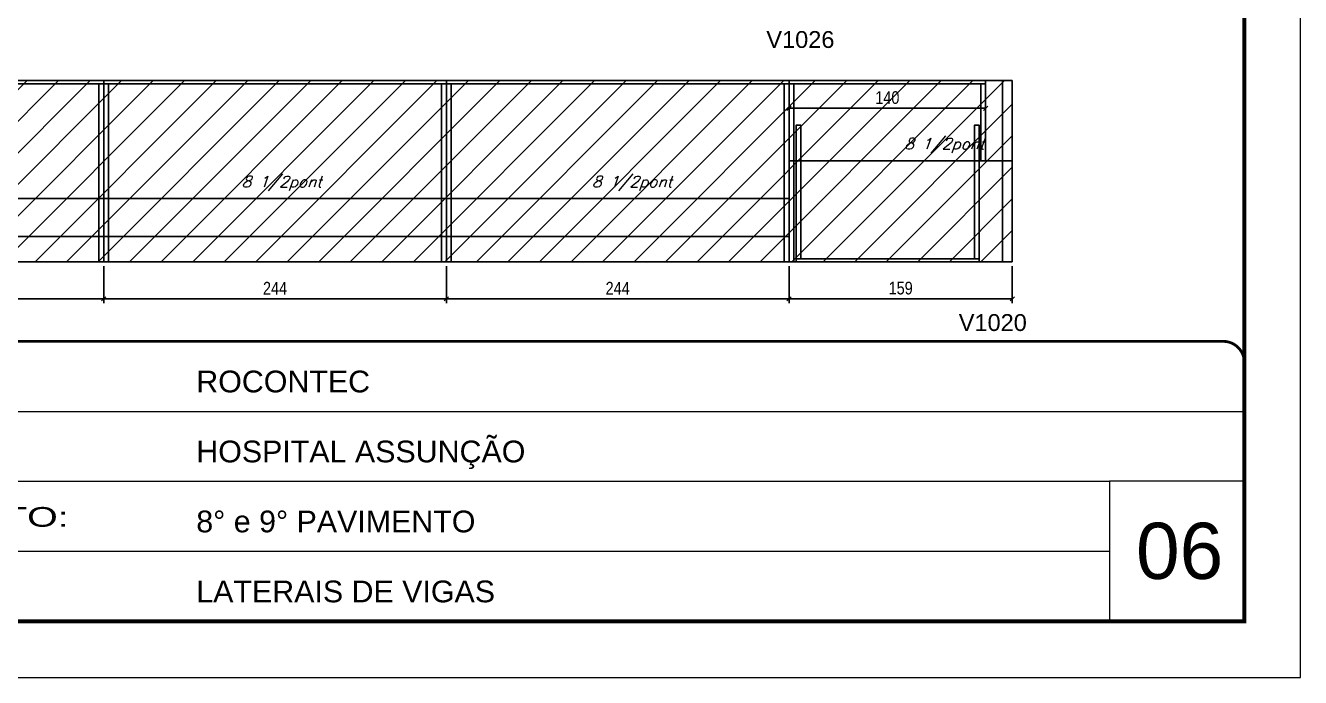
# Model space of a CAD drawing. Extents: x -20960 to -5926, y -2106 to 21915.
# Drawn here: x -10031 to -9123, y 19717 to 20181 of the extents above; entities that cross this region are included whole.
import ezdxf

# ---------------------------------------------------------------- set-up
doc = ezdxf.new("R2010")
doc.units = 0
doc.linetypes.add('CONTINUO', pattern=[0])
doc.linetypes.add('DASHED', pattern=[0.75, 0.5, -0.25])
for name, color, linetype in [('5', 5, 'Continuous'), ('COTA', 241, 'Continuous'), ('Painéis', 200, 'Continuous'), ('Reaproveitamento', 251, 'Continuous'), ('SARR_2.2x7', 40, 'Continuous'), ('SARR_3.5x7', 81, 'Continuous'), ('texto', 7, 'Continuous')]:
    doc.layers.add(name, color=color, linetype=linetype)
for name, color, linetype, lineweight in [('CARIMBO', 255, 'Continuous', 9), ('Folhas', 255, 'Continuous', 9), ('SARRAFO DE PRESSAO', 251, 'DASHED', 9)]:
    doc.layers.add(name, color=color, linetype=linetype, lineweight=lineweight)
doc.styles.add('ARIAL', font='arial.ttf')
doc.styles.add('COTA TECNICA-50', font='techl___.ttf', dxfattribs={"height": 9})
doc.styles.add('Romans', font='romans.shx')
doc.styles.get("Standard").update_dxf_attribs({"font": 'arial.ttf'})
doc.styles.add('Tecnologia', font='')
doc.styles.get('Tecnologia').set_extended_font_data('Forgotten Futurist')
doc.dimstyles.new('COTA PAINEL-50', dxfattribs={"dimtxt": 9, "dimasz": 3, "dimexe": 3, "dimexo": 3, "dimgap": 3, "dimtad": 1, "dimdec": 1, "dimzin": 12, "dimdsep": 46, "dimtxsty": 'COTA TECNICA-50', "dimblk1": 'OBLIQUE', "dimblk2": 'OBLIQUE', "dimsah": 1, "dimcen": 0.9, "dimclrd": 4, "dimclre": 4, "dimclrt": 240, "dimadec": 1, "dimazin": 3, "dimtfac": 1, "dimtdec": 1, "dimtmove": 0, "dimatfit": 3, "dimfxl": 1, "dimtolj": 1, "dimtzin": 12, "dimarcsym": 0})

# ---------------------------------------------------------------- blocks, each defined once
blk = doc.blocks.new('9999999999')
at = {"color": 30, "linetype": 'CONTINUO'}
for p, q in [((98564.56, 34379.64), (99583.98, 34379.64)), ((98564.56, 34329.83), (99487.98, 34329.83)), ((99583.98, 34329.83), (99487.98, 34329.83)), ((99487.98, 34329.83), (99487.98, 34230.21)), ((98564.56, 34280.02), (99487.98, 34280.02))]:
    blk.add_line(p, q, dxfattribs=at)
at = {"color": 30, "linetype": 'CONTINUO', "const_width": 2}
blk.add_lwpolyline([(99583.98, 34230.21), (99583.98, 34414.45, 0.414214), (99568.98, 34429.45), (98228.98, 34429.45, 0.414214), (98213.98, 34414.45), (98213.98, 34245.21, 0.414214), (98228.98, 34230.21), (99583.98, 34230.21)], format="xyb", dxfattribs=at)
at = {"layer": 'Folhas'}
blk.add_lwpolyline([(98138.98, 34190.21), (99623.98, 34190.21), (99623.98, 35240.21), (98138.98, 35240.21)], close=True, dxfattribs=at)
at = {"layer": 'Folhas', "color": 30, "const_width": 3}
blk.add_lwpolyline([(98213.98, 34230.21), (99583.98, 34230.21), (99583.98, 35200.21), (98213.98, 35200.21)], close=True, dxfattribs=at)
at = {"color": 7, "linetype": 'Continuous', "ltscale": 5, "style": 'ARIAL'}
for s, height, p in [('ROCONTEC', 15.483, (98837.68, 34393.13)), ('HOSPITAL ASSUNÇÃO', 15.4829, (98837.68, 34343.32)), ('8° e 9° PAVIMENTO', 15.4829, (98837.68, 34293.51)), ('LATERAIS DE VIGAS', 15.4829, (98837.68, 34243.7))]:
    blk.add_text(s, height=height, dxfattribs=at).set_placement(p)
at = {"layer": 'Folhas', "color": 7, "style": 'Tecnologia', "width": 1.5}
blk.add_text('PAVIMENTO:', height=14, dxfattribs=at).set_placement((98573.65, 34297.5))
blk = doc.blocks.new('_Oblique')
at = {"color": 0, "linetype": 'ByBlock', "lineweight": -2}
blk.add_line((-0.5, -0.5), (0.5, 0.5), dxfattribs=at)
blk = doc.blocks.new('*D6399')
at = {"layer": 'COTA', "color": 4, "lineweight": -2, "transparency": 16777216}
for p, q in [((-9487.72, 20009.64), (-9487.72, 19983.3)), ((-9328.72, 20009.64), (-9328.72, 19983.3)), ((-9328.72, 19986.3), (-9487.72, 19986.3))]:
    blk.add_line(p, q, dxfattribs=at)
at = {"layer": 'Defpoints', "color": 0, "transparency": 16777216}
for p in [(-9487.72, 20012.64), (-9328.72, 20012.64), (-9487.72, 19986.3)]:
    blk.add_point(p, dxfattribs=at)
at = {"layer": 'COTA', "color": 4, "lineweight": -2, "transparency": 16777216, "xscale": 3, "yscale": 3, "zscale": 3, "rotation": 180}
blk.add_blockref('_Oblique', (-9487.72, 19986.3), dxfattribs=at)
at = {"layer": 'COTA', "color": 4, "lineweight": -2, "transparency": 16777216, "xscale": 3, "yscale": 3, "zscale": 3}
blk.add_blockref('_Oblique', (-9328.72, 19986.3), dxfattribs=at)
at = {"layer": 'COTA', "color": 240, "transparency": 16777216, "insert": (-9408.22, 19993.93), "char_height": 9, "attachment_point": 5, "style": 'COTA TECNICA-50'}
blk.add_mtext('\\A1;159', dxfattribs=at)
blk = doc.blocks.new('*D6401')
at = {"layer": 'COTA', "color": 4, "lineweight": -2, "transparency": 16777216}
for p, q in [((-9731.72, 20009.64), (-9731.72, 19983.3)), ((-9487.72, 20009.64), (-9487.72, 19983.3)), ((-9487.72, 19986.3), (-9731.72, 19986.3))]:
    blk.add_line(p, q, dxfattribs=at)
at = {"layer": 'Defpoints', "color": 0, "transparency": 16777216}
for p in [(-9731.72, 20012.64), (-9487.72, 20012.64), (-9731.72, 19986.3)]:
    blk.add_point(p, dxfattribs=at)
at = {"layer": 'COTA', "color": 4, "lineweight": -2, "transparency": 16777216, "xscale": 3, "yscale": 3, "zscale": 3, "rotation": 180}
blk.add_blockref('_Oblique', (-9731.72, 19986.3), dxfattribs=at)
at = {"layer": 'COTA', "color": 4, "lineweight": -2, "transparency": 16777216, "xscale": 3, "yscale": 3, "zscale": 3}
blk.add_blockref('_Oblique', (-9487.72, 19986.3), dxfattribs=at)
at = {"layer": 'COTA', "color": 240, "transparency": 16777216, "insert": (-9609.72, 19993.87), "char_height": 9, "attachment_point": 5, "style": 'COTA TECNICA-50'}
blk.add_mtext('\\A1;244', dxfattribs=at)
blk = doc.blocks.new('*D6402')
at = {"layer": 'COTA', "color": 4, "lineweight": -2, "transparency": 16777216}
for p, q in [((-9975.72, 20009.64), (-9975.72, 19983.3)), ((-9731.72, 20009.64), (-9731.72, 19983.3)), ((-9731.72, 19986.3), (-9975.72, 19986.3))]:
    blk.add_line(p, q, dxfattribs=at)
at = {"layer": 'Defpoints', "color": 0, "transparency": 16777216}
for p in [(-9975.72, 20012.64), (-9731.72, 20012.64), (-9975.72, 19986.3)]:
    blk.add_point(p, dxfattribs=at)
at = {"layer": 'COTA', "color": 4, "lineweight": -2, "transparency": 16777216, "xscale": 3, "yscale": 3, "zscale": 3, "rotation": 180}
blk.add_blockref('_Oblique', (-9975.72, 19986.3), dxfattribs=at)
at = {"layer": 'COTA', "color": 4, "lineweight": -2, "transparency": 16777216, "xscale": 3, "yscale": 3, "zscale": 3}
blk.add_blockref('_Oblique', (-9731.72, 19986.3), dxfattribs=at)
at = {"layer": 'COTA', "color": 240, "transparency": 16777216, "insert": (-9853.72, 19993.87), "char_height": 9, "attachment_point": 5, "style": 'COTA TECNICA-50'}
blk.add_mtext('\\A1;244', dxfattribs=at)
blk = doc.blocks.new('*D6403')
at = {"layer": 'COTA', "color": 4, "lineweight": -2, "transparency": 16777216}
for p, q in [((-10219.72, 20009.64), (-10219.72, 19983.3)), ((-9975.72, 20009.64), (-9975.72, 19983.3)), ((-9975.72, 19986.3), (-10219.72, 19986.3))]:
    blk.add_line(p, q, dxfattribs=at)
at = {"layer": 'Defpoints', "color": 0, "transparency": 16777216}
for p in [(-10219.72, 20012.64), (-9975.72, 20012.64), (-10219.72, 19986.3)]:
    blk.add_point(p, dxfattribs=at)
at = {"layer": 'COTA', "color": 4, "lineweight": -2, "transparency": 16777216, "xscale": 3, "yscale": 3, "zscale": 3, "rotation": 180}
blk.add_blockref('_Oblique', (-10219.72, 19986.3), dxfattribs=at)
at = {"layer": 'COTA', "color": 4, "lineweight": -2, "transparency": 16777216, "xscale": 3, "yscale": 3, "zscale": 3}
blk.add_blockref('_Oblique', (-9975.72, 19986.3), dxfattribs=at)
at = {"layer": 'COTA', "color": 240, "transparency": 16777216, "insert": (-10097.72, 19993.87), "char_height": 9, "attachment_point": 5, "style": 'COTA TECNICA-50'}
blk.add_mtext('\\A1;244', dxfattribs=at)
blk = doc.blocks.new('*D6406')
at = {"layer": 'COTA', "color": 4, "lineweight": -2, "transparency": 16777216}
for p, q in [((-9487.72, 20138.64), (-9487.72, 20118.92)), ((-9347.72, 20138.64), (-9347.72, 20118.92)), ((-9487.72, 20121.92), (-9347.72, 20121.92))]:
    blk.add_line(p, q, dxfattribs=at)
at = {"layer": 'Defpoints', "color": 0, "transparency": 16777216}
for p in [(-9487.72, 20141.64), (-9347.72, 20141.64), (-9347.72, 20121.92)]:
    blk.add_point(p, dxfattribs=at)
at = {"layer": 'COTA', "color": 4, "lineweight": -2, "transparency": 16777216, "xscale": 3, "yscale": 3, "zscale": 3, "rotation": 180}
blk.add_blockref('_Oblique', (-9487.72, 20121.92), dxfattribs=at)
at = {"layer": 'COTA', "color": 4, "lineweight": -2, "transparency": 16777216, "xscale": 3, "yscale": 3, "zscale": 3}
blk.add_blockref('_Oblique', (-9347.72, 20121.92), dxfattribs=at)
at = {"layer": 'COTA', "color": 240, "transparency": 16777216, "insert": (-9417.72, 20129.51), "char_height": 9, "attachment_point": 5, "style": 'COTA TECNICA-50'}
blk.add_mtext('\\A1;140', dxfattribs=at)

msp = doc.modelspace()

# ---------------------------------------------------------------- hatches: boundary and pattern name
at = {"layer": 'Reaproveitamento'}
h = msp.add_hatch(dxfattribs=at)
h.set_pattern_fill('ANSI31', color=256, scale=5)
h.set_pattern_definition([(45, (-5936.583, -1582.845), (-11.22532, 11.22532), [])])
h.paths.add_polyline_path([(-9328.72, 20141.64), (-9328.72, 20012.64), (-10463.72, 20012.64), (-10463.72, 20141.64)])

# ---------------------------------------------------------------- linework, layer by layer
at = {"layer": 'Painéis'}
for p, q in [((-10463.72, 20141.64), (-9487.72, 20141.64)), ((-9975.72, 20012.64), (-9975.72, 20141.64)), ((-9731.72, 20012.64), (-9731.72, 20141.64)), ((-9487.72, 20141.64), (-9487.72, 20012.64)), ((-9487.72, 20141.64), (-9347.72, 20141.64)), ((-9487.72, 20012.64), (-9487.72, 20141.64)), ((-9347.72, 20141.64), (-9328.72, 20141.64)), ((-9328.72, 20141.64), (-9328.72, 20084.64)), ((-9328.72, 20084.64), (-9487.72, 20084.64)), ((-9328.72, 20084.64), (-9328.72, 20012.64)), ((-9487.72, 20057.64), (-10463.72, 20057.64)), ((-10463.72, 20030.64), (-9487.72, 20030.64)), ((-10463.72, 20012.64), (-9487.72, 20012.64)), ((-9487.72, 20012.64), (-9328.72, 20012.64))]:
    msp.add_line(p, q, dxfattribs=at)
at = {"layer": 'SARR_2.2x7', "linetype": 'Continuous'}
for p, q in [((-9975.72, 20139.44), (-10219.72, 20139.44)), ((-9731.72, 20139.44), (-9975.72, 20139.44)), ((-9487.72, 20139.44), (-9731.72, 20139.44)), ((-9347.72, 20139.44), (-9487.72, 20139.44)), ((-9335.72, 20141.64), (-9335.72, 20084.64)), ((-9335.72, 20084.64), (-9335.72, 20012.64))]:
    msp.add_line(p, q, dxfattribs=at)
at = {"layer": 'SARR_2.2x7', "linetype": 'Continuous', "ltscale": 50}
msp.add_line((-9352.22, 20014.84), (-9482.72, 20014.84), dxfattribs=at)
at = {"layer": 'SARR_3.5x7'}
for p, q in [((-9979.22, 20012.64), (-9979.22, 20139.44)), ((-9975.72, 20012.64), (-9975.72, 20139.44)), ((-9972.22, 20012.64), (-9972.22, 20139.44)), ((-9735.22, 20012.64), (-9735.22, 20139.44)), ((-9731.72, 20012.64), (-9731.72, 20139.44)), ((-9728.22, 20012.64), (-9728.22, 20139.44)), ((-9491.22, 20012.64), (-9491.22, 20139.44)), ((-9487.72, 20012.64), (-9487.72, 20139.44)), ((-9487.72, 20012.64), (-9487.72, 20139.44)), ((-9484.22, 20084.64), (-9484.22, 20139.44)), ((-9484.22, 20012.64), (-9484.22, 20139.44)), ((-9351.22, 20084.64), (-9351.22, 20139.44)), ((-9347.72, 20084.64), (-9347.72, 20141.64)), ((-9979.22, 20012.64), (-9972.22, 20012.64)), ((-9735.22, 20012.64), (-9728.22, 20012.64)), ((-9491.22, 20012.64), (-9487.72, 20012.64))]:
    msp.add_line(p, q, dxfattribs=at)
for points in [[(-9479.22, 20014.84), (-9479.22, 20109.84), (-9482.72, 20109.84), (-9482.72, 20012.64)], [(-9355.72, 20014.84), (-9355.72, 20109.84), (-9352.22, 20109.84), (-9352.22, 20012.64)]]:
    msp.add_lwpolyline(points, dxfattribs=at)

# ---------------------------------------------------------------- block references
at = {"layer": 'SARRAFO DE PRESSAO', "color": 6, "linetype": 'ByBlock'}
msp.add_blockref('9999999999', (-108747.48, -14473.39), dxfattribs=at)

# ---------------------------------------------------------------- texts
at = {"layer": '5', "linetype": 'Continuous'}
for s, rotation, p in [('V1026', 0.00004, (-9503.86, 20164.9)), ('V1020', 359.99996, (-9366.85, 19963.43))]:
    msp.add_text(s, height=12, rotation=rotation, dxfattribs=at).set_placement(p)
at = {"layer": 'CARIMBO', "style": 'ARIAL'}
msp.add_text('06', height=40, dxfattribs=at).set_placement((-9240.64, 19786.96))
at = {"layer": 'texto', "color": 2, "char_height": 8, "attachment_point": 5, "style": 'Romans'}
for insert in [(-9377.09, 20095.42), (-9849.03, 20068.42), (-9599.56, 20068.42)]:
    msp.add_mtext('{\\Q19;\\C256;8 1/2pont}', dxfattribs=dict(at, insert=insert))

# ---------------------------------------------------------------- dimensions: what is measured, and where the dimension line sits
at = {"layer": 'COTA'}
for base, p1, p2, picture, middle in [((-9347.72, 20121.92), (-9487.72, 20141.64), (-9347.72, 20141.64), '*D6406', (-9417.72, 20129.51)), ((-9487.72, 19986.3), (-9328.72, 20012.64), (-9487.72, 20012.64), '*D6399', (-9408.22, 19993.93))]:
    dim = msp.add_linear_dim(base=base, p1=p1, p2=p2, angle=180, dimstyle='COTA PAINEL-50', dxfattribs=at)
    dim.commit()
    dim.dimension.update_dxf_attribs({"geometry": picture, "text_midpoint": middle})
for base, p1, p2, picture, middle in [((-10219.72, 19986.3), (-9975.72, 20012.64), (-10219.72, 20012.64), '*D6403', (-10097.72, 19993.87)), ((-9975.72, 19986.3), (-9731.72, 20012.64), (-9975.72, 20012.64), '*D6402', (-9853.72, 19993.87)), ((-9731.72, 19986.3), (-9487.72, 20012.64), (-9731.72, 20012.64), '*D6401', (-9609.72, 19993.87))]:
    dim = msp.add_linear_dim(base=base, p1=p1, p2=p2, angle=180, dimstyle='COTA PAINEL-50', override={"dimtmove": 1}, dxfattribs=at)
    dim.commit()
    dim.dimension.update_dxf_attribs({"geometry": picture, "text_midpoint": middle})

doc.saveas('drawing.dxf')
